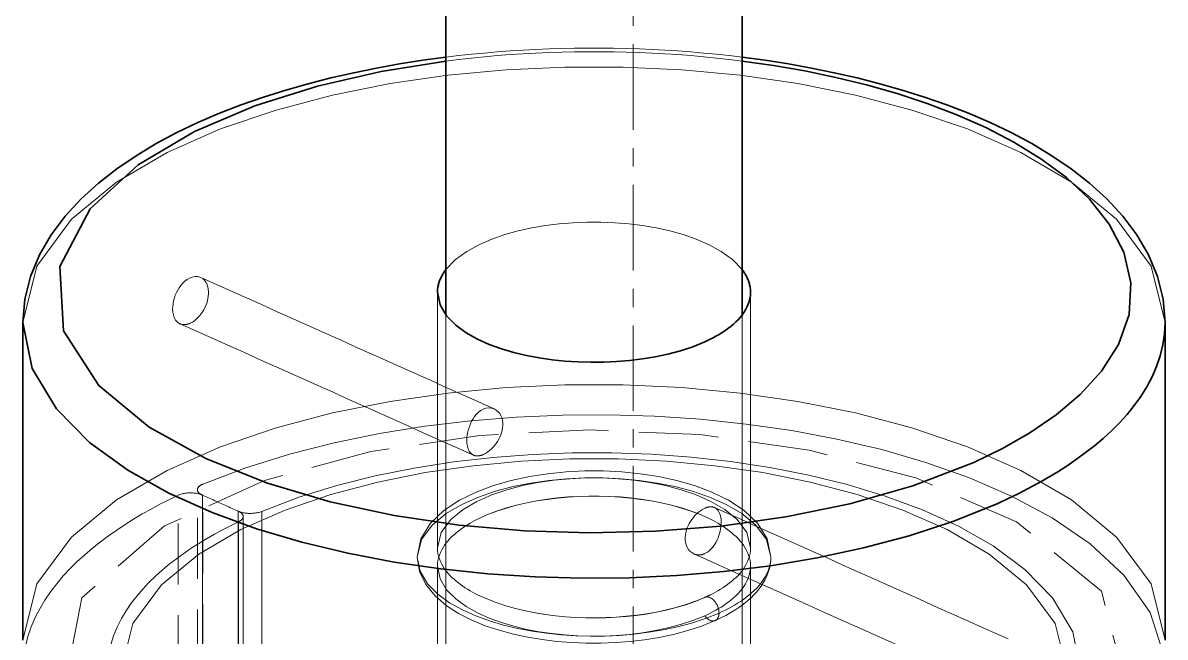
# Model space of a CAD drawing. Header units: millimetres. Extents: x 10 to 410, y 10 to 287.
# Drawn here: x 304.01 to 313.35, y 210.85 to 215.88 of the extents above; entities that cross this region are included whole.
import ezdxf

# ---------------------------------------------------------------- set-up
doc = ezdxf.new("R2010")
doc.units = ezdxf.units.MM
doc.linetypes.add('CENTER', pattern=[1.15, 0.7, -0.15, 0.15, -0.15])
doc.linetypes.add('DASHED', pattern=[0.75, 0.5, -0.25])
for name, color, linetype, lineweight in [('CENTER', 4, 'CENTER', 13), ('HIDDEN', 8, 'DASHED', 18), ('VISIBLE', 7, 'CONTINUOUS', 35)]:
    doc.layers.add(name, color=color, linetype=linetype, lineweight=lineweight)

msp = doc.modelspace()

# ---------------------------------------------------------------- linework, layer by layer
at = {"layer": 'CENTER'}
msp.add_line((309, 169), (309, 273), dxfattribs=at)
at = {"layer": 'HIDDEN'}
for points in [[(309.8919, 215.5944), (309.787, 215.6068), (309.6821, 215.6181), (309.577, 215.6282), (309.4718, 215.6371), (309.3665, 215.6449), (309.2611, 215.6516), (309.1557, 215.6572), (309.0502, 215.6616), (308.9447, 215.6649), (308.8391, 215.6671), (308.7335, 215.6682), (308.628, 215.6682), (308.5224, 215.6671), (308.4168, 215.6649), (308.3113, 215.6616), (308.2058, 215.6572), (308.1004, 215.6516), (307.995, 215.6449), (307.8897, 215.6371), (307.7845, 215.6282), (307.6794, 215.6181), (307.5745, 215.6068), (307.4696, 215.5944)], [(309.8919, 215.5629), (309.7871, 215.5757), (309.6821, 215.5873), (309.577, 215.5977), (309.4718, 215.6069), (309.3666, 215.615), (309.2612, 215.6218), (309.1557, 215.6275), (309.0503, 215.6321), (308.9447, 215.6355), (308.8391, 215.6378), (308.7336, 215.6389), (308.628, 215.6389), (308.5224, 215.6378), (308.4168, 215.6355), (308.3113, 215.6321), (308.2058, 215.6275), (308.1003, 215.6218), (307.995, 215.615), (307.8897, 215.6069), (307.7845, 215.5977), (307.6794, 215.5873), (307.5744, 215.5757), (307.4696, 215.5629)], [(313.3523, 213.4237), (313.2377, 213.8841), (312.9548, 214.268), (312.5856, 214.5719), (312.1725, 214.8133), (311.7346, 215.0067), (311.2815, 215.1613), (310.8186, 215.2836), (310.3491, 215.3776), (309.8752, 215.446), (309.3985, 215.4907), (308.9202, 215.5128), (308.4413, 215.5128), (307.963, 215.4907), (307.4863, 215.446), (307.0124, 215.3776), (306.5429, 215.2836), (306.08, 215.1613), (305.6269, 215.0067), (305.1891, 214.8133), (304.7759, 214.5719), (304.4067, 214.268), (304.1238, 213.8841), (304.0092, 213.4237)], [(309.8919, 213.8571), (309.8131, 213.9388), (309.7211, 214.0054), (309.6215, 214.0601), (309.5172, 214.1052), (309.4098, 214.1425), (309.3003, 214.1729), (309.1893, 214.1973), (309.0773, 214.2163), (308.9645, 214.2303), (308.8512, 214.2394), (308.7376, 214.2439), (308.6239, 214.2439), (308.5103, 214.2394), (308.397, 214.2303), (308.2842, 214.2163), (308.1722, 214.1973), (308.0612, 214.1729), (307.9517, 214.1425), (307.8443, 214.1052), (307.74, 214.0601), (307.6404, 214.0054), (307.5484, 213.9388), (307.4696, 213.8571)], [(305.464, 213.7925), (305.4416, 213.7992), (305.4183, 213.8), (305.3953, 213.7956), (305.3736, 213.7871), (305.3534, 213.7754), (305.3348, 213.7612), (305.3178, 213.7451), (305.3025, 213.7275), (305.2887, 213.7086), (305.2764, 213.6887), (305.2656, 213.668), (305.2564, 213.6465), (305.2486, 213.6244), (305.2424, 213.6019), (305.2379, 213.579), (305.2352, 213.5557), (305.2345, 213.5324), (305.236, 213.5091), (305.2403, 213.4861), (305.2478, 213.4639), (305.259, 213.4435), (305.2746, 213.4261), (305.2942, 213.4136)], [(305.378, 213.4179), (305.3955, 213.427), (305.4119, 213.4379), (305.4273, 213.4503), (305.4416, 213.4638), (305.4549, 213.4784), (305.4672, 213.4939), (305.4785, 213.5101), (305.4887, 213.527), (305.4979, 213.5444), (305.5059, 213.5624), (305.5129, 213.5809), (305.5187, 213.5998), (305.5231, 213.619), (305.5263, 213.6385), (305.5279, 213.6582), (305.5279, 213.6779), (305.526, 213.6975), (305.5221, 213.7169), (305.5158, 213.7356), (305.507, 213.7532), (305.4954, 213.7691), (305.4809, 213.7825), (305.464, 213.7925)], [(305.464, 213.7925), (305.5683, 213.7458), (305.6727, 213.699), (305.7771, 213.6523), (305.8814, 213.6055), (305.9858, 213.5588), (306.0902, 213.512), (306.1945, 213.4653), (306.2989, 213.4185), (306.4033, 213.3718), (306.5076, 213.325), (306.612, 213.2783), (306.7164, 213.2315), (306.8207, 213.1848), (306.9251, 213.138), (307.0295, 213.0913), (307.1338, 213.0446), (307.2382, 212.9978), (307.3426, 212.9511), (307.4469, 212.9043), (307.5513, 212.8576), (307.6557, 212.8108), (307.76, 212.7641), (307.8644, 212.7173)], [(307.4004, 211.5796), (307.4004, 211.6705), (307.4004, 211.7615), (307.4004, 211.8524), (307.4004, 211.9434), (307.4004, 212.0343), (307.4004, 212.1252), (307.4004, 212.2162), (307.4004, 212.3071), (307.4004, 212.3981), (307.4004, 212.489), (307.4004, 212.5799), (307.4004, 212.6709), (307.4004, 212.7618), (307.4004, 212.8527), (307.4004, 212.9437), (307.4004, 213.0346), (307.4004, 213.1256), (307.4004, 213.2165), (307.4004, 213.3074), (307.4004, 213.3984), (307.4004, 213.4893), (307.4004, 213.5803), (307.4004, 213.6712)], [(309.9611, 211.5796), (309.9611, 211.6705), (309.9611, 211.7615), (309.9611, 211.8524), (309.9611, 211.9434), (309.9611, 212.0343), (309.9611, 212.1252), (309.9611, 212.2162), (309.9611, 212.3071), (309.9611, 212.3981), (309.9611, 212.489), (309.9611, 212.5799), (309.9611, 212.6709), (309.9611, 212.7618), (309.9611, 212.8527), (309.9611, 212.9437), (309.9611, 213.0346), (309.9611, 213.1256), (309.9611, 213.2165), (309.9611, 213.3074), (309.9611, 213.3984), (309.9611, 213.4893), (309.9611, 213.5803), (309.9611, 213.6712)], [(305.2942, 213.4136), (305.2977, 213.4121), (305.3012, 213.4108), (305.3048, 213.4097), (305.3084, 213.4087), (305.3121, 213.408), (305.3158, 213.4073), (305.3195, 213.4069), (305.3233, 213.4066), (305.327, 213.4064), (305.3308, 213.4065), (305.3346, 213.4066), (305.3383, 213.4069), (305.342, 213.4073), (305.3458, 213.4079), (305.3495, 213.4086), (305.3531, 213.4094), (305.3568, 213.4103), (305.3604, 213.4113), (305.364, 213.4124), (305.3675, 213.4137), (305.3711, 213.415), (305.3745, 213.4164), (305.378, 213.4179)], [(305.2942, 213.4136), (305.3986, 213.3668), (305.5029, 213.3201), (305.6073, 213.2733), (305.7117, 213.2266), (305.816, 213.1798), (305.9204, 213.1331), (306.0248, 213.0863), (306.1291, 213.0396), (306.2335, 212.9928), (306.3379, 212.9461), (306.4423, 212.8993), (306.5466, 212.8526), (306.651, 212.8058), (306.7554, 212.7591), (306.8597, 212.7123), (306.9641, 212.6656), (307.0685, 212.6188), (307.1728, 212.5721), (307.2772, 212.5253), (307.3816, 212.4786), (307.4859, 212.4318), (307.5903, 212.3851), (307.6947, 212.3383)], [(307.4696, 204.389), (307.4696, 204.7845), (307.4696, 205.18), (307.4696, 205.5755), (307.4696, 205.971), (307.4696, 206.3664), (307.4696, 206.7619), (307.4696, 207.1574), (307.4696, 207.5529), (307.4696, 207.9484), (307.4696, 208.3439), (307.4696, 208.7394), (307.4696, 209.1349), (307.4696, 209.5304), (307.4696, 209.9258), (307.4696, 210.3213), (307.4696, 210.7168), (307.4696, 211.1123), (307.4696, 211.5078), (307.4696, 211.9033), (307.4696, 212.2988), (307.4696, 212.6943), (307.4696, 213.0898), (307.4696, 213.4852)], [(309.8919, 204.389), (309.8919, 204.7845), (309.8919, 205.18), (309.8919, 205.5755), (309.8919, 205.971), (309.8919, 206.3664), (309.8919, 206.7619), (309.8919, 207.1574), (309.8919, 207.5529), (309.8919, 207.9484), (309.8919, 208.3439), (309.8919, 208.7394), (309.8919, 209.1349), (309.8919, 209.5304), (309.8919, 209.9258), (309.8919, 210.3213), (309.8919, 210.7168), (309.8919, 211.1123), (309.8919, 211.5078), (309.8919, 211.9033), (309.8919, 212.2988), (309.8919, 212.6943), (309.8919, 213.0898), (309.8919, 213.4852)], [(313.3523, 210.8247), (313.2377, 211.2851), (312.9548, 211.669), (312.5856, 211.9729), (312.1725, 212.2143), (311.7346, 212.4076), (311.2815, 212.5623), (310.8186, 212.6846), (310.3491, 212.7785), (309.8752, 212.847), (309.3985, 212.8917), (308.9202, 212.9137), (308.4413, 212.9137), (307.963, 212.8917), (307.4863, 212.847), (307.0124, 212.7785), (306.5429, 212.6846), (306.08, 212.5623), (305.6269, 212.4076), (305.1891, 212.2143), (304.7759, 211.9729), (304.4067, 211.669), (304.1238, 211.2851), (304.0092, 210.8247)], [(313.3449, 210.6943), (313.2308, 211.0511), (313.0145, 211.3581), (312.7386, 211.6136), (312.4281, 211.8262), (312.0965, 212.0042), (311.751, 212.1537), (311.3961, 212.2793), (311.0345, 212.384), (310.668, 212.4703), (310.298, 212.5396), (309.9253, 212.5934), (309.5508, 212.6324), (309.1752, 212.6572), (308.7988, 212.6683), (308.4223, 212.6658), (308.0462, 212.6496), (307.6709, 212.6195), (307.297, 212.5751), (306.9252, 212.5156), (306.5564, 212.4402), (306.1915, 212.3473), (305.8322, 212.2351), (305.4804, 212.101)], [(307.8644, 212.7173), (307.8423, 212.7242), (307.8191, 212.7259), (307.7962, 212.7225), (307.7743, 212.7147), (307.754, 212.7033), (307.7356, 212.6892), (307.719, 212.6729), (307.7042, 212.655), (307.6911, 212.6358), (307.6796, 212.6156), (307.6697, 212.5945), (307.6612, 212.5729), (307.6541, 212.5508), (307.6485, 212.5282), (307.6443, 212.5053), (307.6417, 212.4822), (307.6407, 212.459), (307.6417, 212.4358), (307.645, 212.4128), (307.6511, 212.3904), (307.661, 212.3694), (307.6754, 212.3512), (307.6947, 212.3383)], [(307.7756, 212.344), (307.7934, 212.3531), (307.8102, 212.364), (307.8261, 212.3761), (307.8411, 212.3894), (307.8551, 212.4037), (307.8682, 212.4189), (307.8803, 212.4348), (307.8914, 212.4515), (307.9015, 212.4688), (307.9104, 212.4868), (307.9181, 212.5053), (307.9244, 212.5242), (307.9293, 212.5437), (307.9327, 212.5634), (307.9343, 212.5834), (307.9339, 212.6034), (307.9314, 212.6233), (307.9267, 212.6427), (307.9194, 212.6613), (307.9095, 212.6787), (307.8969, 212.6943), (307.8818, 212.7074), (307.8644, 212.7173)], [(311.7878, 209.1854), (312.5571, 209.65), (313.054, 210.383), (312.8303, 211.2251), (312.137, 211.7926), (311.3123, 212.1532), (310.4405, 212.3804), (309.5482, 212.5063), (308.6478, 212.545), (307.7477, 212.5001), (306.8563, 212.3674), (305.9867, 212.1319), (305.1674, 211.7593), (304.492, 211.1725), (304.3237, 210.3201), (304.8553, 209.6085), (305.6344, 209.1588), (306.4852, 208.8724), (307.3759, 208.698), (308.2835, 208.6173), (309.1811, 208.622), (310.0597, 208.7086), (310.9273, 208.8858), (311.7878, 209.1854)], [(312.5494, 210.5812), (312.4529, 210.9617), (312.2179, 211.2788), (311.9121, 211.5297), (311.57, 211.7292), (311.2076, 211.8889), (310.8327, 212.0167), (310.4497, 212.1178), (310.0612, 212.1954), (309.6691, 212.252), (309.2746, 212.2889), (308.8788, 212.3072), (308.4827, 212.3072), (308.0869, 212.2889), (307.6924, 212.252), (307.3003, 212.1954), (306.9119, 212.1178), (306.5288, 212.0167), (306.1539, 211.8889), (305.7915, 211.7292), (305.4494, 211.5297), (305.1436, 211.2788), (304.9086, 210.9617), (304.8121, 210.5812)], [(312.6602, 210.5771), (312.5969, 210.8935), (312.432, 211.1719), (312.2057, 211.4041), (311.9446, 211.5966), (311.6626, 211.7572), (311.3672, 211.8917), (311.0628, 212.0045), (310.7521, 212.0986), (310.4369, 212.1762), (310.1183, 212.2387), (309.7974, 212.2875), (309.4747, 212.3232), (309.1509, 212.3466), (308.8264, 212.3579), (308.5018, 212.3573), (308.1773, 212.3447), (307.8536, 212.3201), (307.5311, 212.2831), (307.2103, 212.233), (306.8921, 212.1689), (306.5772, 212.0898), (306.2671, 211.9939), (305.9635, 211.879)], [(307.6947, 212.3383), (307.698, 212.337), (307.7014, 212.3357), (307.7049, 212.3347), (307.7084, 212.3338), (307.712, 212.3332), (307.7156, 212.3326), (307.7192, 212.3323), (307.7228, 212.3321), (307.7265, 212.3321), (307.7301, 212.3322), (307.7337, 212.3324), (307.7373, 212.3328), (307.7409, 212.3333), (307.7445, 212.3339), (307.7481, 212.3347), (307.7516, 212.3355), (307.7551, 212.3365), (307.7586, 212.3375), (307.762, 212.3386), (307.7655, 212.3399), (307.7689, 212.3411), (307.7722, 212.3425), (307.7756, 212.344)], [(310.1272, 211.5053), (310.0974, 211.6532), (310.0183, 211.7821), (309.9087, 211.8867), (309.7821, 211.9702), (309.6458, 212.0369), (309.5036, 212.0899), (309.3577, 212.1317), (309.2093, 212.1636), (309.0593, 212.1868), (308.9083, 212.202), (308.7567, 212.2094), (308.6049, 212.2094), (308.4532, 212.202), (308.3022, 212.1868), (308.1522, 212.1636), (308.0038, 212.1317), (307.8579, 212.0899), (307.7157, 212.0369), (307.5794, 211.9702), (307.4528, 211.8867), (307.3432, 211.7821), (307.2641, 211.6532), (307.2343, 211.5053)], [(305.4804, 212.101), (305.4778, 212.0998), (305.4751, 212.0986), (305.4725, 212.0974), (305.47, 212.0961), (305.4674, 212.0947), (305.4649, 212.0933), (305.4625, 212.0918), (305.4601, 212.0902), (305.4577, 212.0886), (305.4554, 212.0868), (305.4532, 212.085), (305.451, 212.0831), (305.4489, 212.0811), (305.4469, 212.0791), (305.445, 212.0769), (305.4433, 212.0746), (305.4417, 212.0722), (305.4403, 212.0697), (305.4391, 212.067), (305.4381, 212.0643), (305.4374, 212.0615), (305.437, 212.0587), (305.4368, 212.0558)], [(305.4804, 178.0663), (305.4804, 179.546), (305.4804, 181.0258), (305.4804, 182.5056), (305.4804, 183.9854), (305.4804, 185.4651), (305.4804, 186.9449), (305.4804, 188.4247), (305.4804, 189.9044), (305.4804, 191.3842), (305.4804, 192.864), (305.4804, 194.3437), (305.4804, 195.8235), (305.4804, 197.3033), (305.4804, 198.783), (305.4804, 200.2628), (305.4804, 201.7426), (305.4804, 203.2224), (305.4804, 204.7021), (305.4804, 206.1819), (305.4804, 207.6617), (305.4804, 209.1414), (305.4804, 210.6212), (305.4804, 212.101)], [(310.1272, 211.5053), (310.0917, 211.6479), (310.0041, 211.7668), (309.8898, 211.8609), (309.7619, 211.9356), (309.6263, 211.9955), (309.486, 212.0434), (309.3427, 212.0812), (309.1973, 212.1103), (309.0506, 212.1315), (308.903, 212.1454), (308.7549, 212.1522), (308.6066, 212.1522), (308.4585, 212.1454), (308.3109, 212.1315), (308.1642, 212.1103), (308.0188, 212.0812), (307.8755, 212.0434), (307.7352, 211.9955), (307.5996, 211.9356), (307.4717, 211.8609), (307.3574, 211.7668), (307.2698, 211.6479), (307.2343, 211.5053)], [(309.9611, 211.5796), (309.9297, 211.7058), (309.8522, 211.811), (309.751, 211.8943), (309.6377, 211.9605), (309.5177, 212.0135), (309.3936, 212.0559), (309.2667, 212.0894), (309.138, 212.1151), (309.0081, 212.1339), (308.8775, 212.1461), (308.7464, 212.1522), (308.6151, 212.1522), (308.484, 212.1461), (308.3534, 212.1339), (308.2235, 212.1151), (308.0948, 212.0894), (307.968, 212.0559), (307.8438, 212.0135), (307.7238, 211.9605), (307.6105, 211.8943), (307.5094, 211.811), (307.4318, 211.7058), (307.4004, 211.5796)], [(305.2787, 212.0107), (305.2045, 211.9745), (305.131, 211.937), (305.0583, 211.898), (304.9864, 211.8574), (304.9155, 211.8153), (304.8456, 211.7715), (304.7768, 211.7259), (304.7093, 211.6786), (304.6431, 211.6292), (304.5785, 211.5779), (304.5157, 211.5244), (304.4548, 211.4687), (304.3962, 211.4107), (304.34, 211.3503), (304.2867, 211.2873), (304.2366, 211.2218), (304.1901, 211.1536), (304.1478, 211.0828), (304.1101, 211.0094), (304.0776, 210.9336), (304.0508, 210.8556), (304.0303, 210.7757), (304.0166, 210.6943)], [(305.2787, 212.0107), (305.2868, 212.0142), (305.2951, 212.0173), (305.3035, 212.02), (305.312, 212.0223), (305.3207, 212.0243), (305.3294, 212.026), (305.3381, 212.0273), (305.3469, 212.0284), (305.3557, 212.0292), (305.3646, 212.0298), (305.3734, 212.0301), (305.3823, 212.0301), (305.3911, 212.0299), (305.4, 212.0295), (305.4088, 212.0287), (305.4176, 212.0278), (305.4264, 212.0265), (305.4351, 212.0249), (305.4437, 212.0231), (305.4523, 212.0209), (305.4608, 212.0183), (305.4692, 212.0154), (305.4773, 212.012)], [(305.2787, 177.976), (305.2787, 179.4557), (305.2787, 180.9355), (305.2787, 182.4153), (305.2787, 183.895), (305.2787, 185.3748), (305.2787, 186.8546), (305.2787, 188.3343), (305.2787, 189.8141), (305.2787, 191.2939), (305.2787, 192.7737), (305.2787, 194.2534), (305.2787, 195.7332), (305.2787, 197.213), (305.2787, 198.6927), (305.2787, 200.1725), (305.2787, 201.6523), (305.2787, 203.132), (305.2787, 204.6118), (305.2787, 206.0916), (305.2787, 207.5713), (305.2787, 209.0511), (305.2787, 210.5309), (305.2787, 212.0107)], [(305.4368, 212.0558), (305.437, 212.0531), (305.4373, 212.0504), (305.438, 212.0477), (305.4389, 212.0451), (305.44, 212.0426), (305.4413, 212.0402), (305.4427, 212.0379), (305.4443, 212.0357), (305.446, 212.0336), (305.4479, 212.0315), (305.4498, 212.0296), (305.4518, 212.0277), (305.4539, 212.026), (305.4561, 212.0243), (305.4583, 212.0227), (305.4605, 212.0211), (305.4628, 212.0196), (305.4652, 212.0182), (305.4676, 212.0169), (305.47, 212.0156), (305.4724, 212.0143), (305.4749, 212.0131), (305.4773, 212.012)], [(305.4368, 178.0211), (305.4368, 179.5009), (305.4368, 180.9807), (305.4368, 182.4604), (305.4368, 183.9402), (305.4368, 185.42), (305.4368, 186.8997), (305.4368, 188.3795), (305.4368, 189.8593), (305.4368, 191.339), (305.4368, 192.8188), (305.4368, 194.2986), (305.4368, 195.7784), (305.4368, 197.2581), (305.4368, 198.7379), (305.4368, 200.2177), (305.4368, 201.6974), (305.4368, 203.1772), (305.4368, 204.657), (305.4368, 206.1367), (305.4368, 207.6165), (305.4368, 209.0963), (305.4368, 210.576), (305.4368, 212.0558)], [(305.4773, 212.012), (305.4901, 212.0063), (305.5029, 212.0006), (305.5157, 211.9948), (305.5284, 211.9891), (305.5412, 211.9834), (305.554, 211.9777), (305.5667, 211.972), (305.5795, 211.9662), (305.5923, 211.9605), (305.6051, 211.9548), (305.6178, 211.9491), (305.6306, 211.9434), (305.6434, 211.9376), (305.6561, 211.9319), (305.6689, 211.9262), (305.6817, 211.9205), (305.6944, 211.9148), (305.7072, 211.909), (305.72, 211.9033), (305.7328, 211.8976), (305.7455, 211.8919), (305.7583, 211.8862), (305.7711, 211.8804)], [(305.4773, 212.012), (305.4901, 212.0063), (305.5029, 212.0006), (305.5157, 211.9948), (305.5284, 211.9891), (305.5412, 211.9834), (305.554, 211.9777), (305.5667, 211.972), (305.5795, 211.9662), (305.5923, 211.9605), (305.6051, 211.9548), (305.6178, 211.9491), (305.6306, 211.9434), (305.6434, 211.9376), (305.6561, 211.9319), (305.6689, 211.9262), (305.6817, 211.9205), (305.6944, 211.9148), (305.7072, 211.909), (305.72, 211.9033), (305.7328, 211.8976), (305.7455, 211.8919), (305.7583, 211.8862), (305.7711, 211.8804)], [(305.4773, 204.4801), (305.4773, 204.8076), (305.4773, 205.135), (305.4773, 205.4625), (305.4773, 205.79), (305.4773, 206.1175), (305.4773, 206.4449), (305.4773, 206.7724), (305.4773, 207.0999), (305.4773, 207.4274), (305.4773, 207.7548), (305.4773, 208.0823), (305.4773, 208.4098), (305.4773, 208.7373), (305.4773, 209.0647), (305.4773, 209.3922), (305.4773, 209.7197), (305.4773, 210.0472), (305.4773, 210.3746), (305.4773, 210.7021), (305.4773, 211.0296), (305.4773, 211.357), (305.4773, 211.6845), (305.4773, 212.012)], [(305.4773, 177.9773), (305.4773, 179.4571), (305.4773, 180.9368), (305.4773, 182.4166), (305.4773, 183.8964), (305.4773, 185.3762), (305.4773, 186.8559), (305.4773, 188.3357), (305.4773, 189.8155), (305.4773, 191.2952), (305.4773, 192.775), (305.4773, 194.2548), (305.4773, 195.7345), (305.4773, 197.2143), (305.4773, 198.6941), (305.4773, 200.1738), (305.4773, 201.6536), (305.4773, 203.1334), (305.4773, 204.6132), (305.4773, 206.0929), (305.4773, 207.5727), (305.4773, 209.0525), (305.4773, 210.5322), (305.4773, 212.012)], [(309.6338, 211.8139), (309.5564, 211.8494), (309.4769, 211.8801), (309.3959, 211.9066), (309.3138, 211.9294), (309.2308, 211.9488), (309.1472, 211.965), (309.063, 211.9783), (308.9785, 211.9887), (308.8936, 211.9964), (308.8085, 212.0015), (308.7234, 212.0041), (308.6381, 212.0041), (308.553, 212.0015), (308.4679, 211.9964), (308.3831, 211.9887), (308.2985, 211.9783), (308.2143, 211.965), (308.1307, 211.9488), (308.0477, 211.9294), (307.9656, 211.9066), (307.8846, 211.8801), (307.8051, 211.8494), (307.7277, 211.8139)], [(309.6338, 211.8139), (309.5564, 211.8493), (309.4768, 211.8798), (309.3958, 211.9061), (309.3137, 211.9286), (309.2307, 211.9478), (309.1471, 211.9638), (309.0629, 211.9769), (308.9783, 211.9872), (308.8935, 211.9949), (308.8085, 211.9999), (308.7233, 212.0024), (308.6382, 212.0024), (308.553, 211.9999), (308.468, 211.9949), (308.3832, 211.9872), (308.2986, 211.9769), (308.2144, 211.9638), (308.1308, 211.9478), (308.0478, 211.9287), (307.9657, 211.9061), (307.8847, 211.8798), (307.8051, 211.8493), (307.7277, 211.8139)], [(309.586, 211.9043), (309.5682, 211.8952), (309.5513, 211.8844), (309.5354, 211.8722), (309.5204, 211.8589), (309.5064, 211.8446), (309.4933, 211.8294), (309.4812, 211.8135), (309.4701, 211.7968), (309.4601, 211.7795), (309.4511, 211.7615), (309.4435, 211.7431), (309.4371, 211.7241), (309.4322, 211.7047), (309.4288, 211.6849), (309.4273, 211.6649), (309.4276, 211.6449), (309.4301, 211.6251), (309.4349, 211.6056), (309.4421, 211.587), (309.452, 211.5696), (309.4646, 211.554), (309.4798, 211.541), (309.4971, 211.531)], [(309.6668, 211.91), (309.6635, 211.9114), (309.6601, 211.9126), (309.6566, 211.9136), (309.6531, 211.9145), (309.6495, 211.9152), (309.6459, 211.9157), (309.6423, 211.916), (309.6387, 211.9162), (309.635, 211.9163), (309.6314, 211.9161), (309.6278, 211.9159), (309.6242, 211.9155), (309.6206, 211.915), (309.617, 211.9144), (309.6134, 211.9136), (309.6099, 211.9128), (309.6064, 211.9119), (309.6029, 211.9108), (309.5995, 211.9097), (309.596, 211.9085), (309.5926, 211.9072), (309.5893, 211.9058), (309.586, 211.9043)], [(309.586, 211.5331), (309.603, 211.5421), (309.6187, 211.5531), (309.6332, 211.5658), (309.6465, 211.5798), (309.6585, 211.5949), (309.6693, 211.6108), (309.679, 211.6274), (309.6877, 211.6446), (309.6954, 211.6623), (309.702, 211.6804), (309.7077, 211.6988), (309.7124, 211.7175), (309.7162, 211.7364), (309.7188, 211.7555), (309.7204, 211.7747), (309.7208, 211.7939), (309.7198, 211.8132), (309.7172, 211.8323), (309.7127, 211.851), (309.7058, 211.869), (309.6961, 211.8856), (309.6831, 211.8997), (309.6668, 211.91)], [(309.6668, 211.91), (309.7712, 211.8632), (309.8756, 211.8165), (309.9799, 211.7697), (310.0843, 211.723), (310.1887, 211.6762), (310.2931, 211.6295), (310.3974, 211.5827), (310.5018, 211.536), (310.6062, 211.4892), (310.7105, 211.4425), (310.8149, 211.3957), (310.9193, 211.349), (311.0236, 211.3022), (311.128, 211.2555), (311.2324, 211.2087), (311.3367, 211.162), (311.4411, 211.1152), (311.5455, 211.0685), (311.6498, 211.0218), (311.7542, 210.975), (311.8586, 210.9283), (311.9629, 210.8815), (312.0673, 210.8348)], [(305.7711, 211.8804), (305.779, 211.8772), (305.787, 211.8743), (305.7952, 211.8718), (305.8035, 211.8696), (305.8119, 211.8678), (305.8203, 211.8662), (305.8287, 211.8649), (305.8372, 211.8639), (305.8458, 211.8631), (305.8543, 211.8626), (305.8628, 211.8623), (305.8714, 211.8623), (305.88, 211.8625), (305.8885, 211.8629), (305.897, 211.8636), (305.9055, 211.8645), (305.914, 211.8656), (305.9225, 211.8671), (305.9308, 211.8688), (305.9391, 211.8708), (305.9474, 211.8732), (305.9555, 211.8759), (305.9635, 211.879)], [(305.7711, 211.8804), (305.7736, 211.8793), (305.776, 211.8781), (305.7785, 211.8769), (305.7809, 211.8756), (305.7832, 211.8742), (305.7856, 211.8728), (305.7879, 211.8713), (305.7901, 211.8698), (305.7923, 211.8681), (305.7945, 211.8665), (305.7966, 211.8647), (305.7986, 211.8628), (305.8005, 211.8609), (305.8024, 211.8589), (305.8041, 211.8567), (305.8057, 211.8545), (305.8071, 211.8522), (305.8084, 211.8498), (305.8095, 211.8473), (305.8104, 211.8447), (305.8111, 211.842), (305.8115, 211.8393), (305.8116, 211.8366)], [(305.7711, 204.4921), (305.7711, 204.8133), (305.7711, 205.1346), (305.7711, 205.4558), (305.7711, 205.777), (305.7711, 206.0983), (305.7711, 206.4195), (305.7711, 206.7407), (305.7711, 207.062), (305.7711, 207.3832), (305.7711, 207.7044), (305.7711, 208.0257), (305.7711, 208.3469), (305.7711, 208.6681), (305.7711, 208.9893), (305.7711, 209.3106), (305.7711, 209.6318), (305.7711, 209.953), (305.7711, 210.2743), (305.7711, 210.5955), (305.7711, 210.9167), (305.7711, 211.238), (305.7711, 211.5592), (305.7711, 211.8804)], [(305.7711, 204.4113), (305.7711, 204.736), (305.7711, 205.0608), (305.7711, 205.3855), (305.7711, 205.7103), (305.7711, 206.035), (305.7711, 206.3597), (305.7711, 206.6845), (305.7711, 207.0092), (305.7711, 207.334), (305.7711, 207.6587), (305.7711, 207.9835), (305.7711, 208.3082), (305.7711, 208.633), (305.7711, 208.9577), (305.7711, 209.2825), (305.7711, 209.6072), (305.7711, 209.932), (305.7711, 210.2567), (305.7711, 210.5814), (305.7711, 210.9062), (305.7711, 211.2309), (305.7711, 211.5557), (305.7711, 211.8804)], [(305.8116, 211.8366), (305.8115, 211.834), (305.8111, 211.8315), (305.8105, 211.829), (305.8097, 211.8265), (305.8088, 211.8241), (305.8076, 211.8218), (305.8063, 211.8196), (305.8048, 211.8175), (305.8033, 211.8154), (305.8016, 211.8135), (305.7998, 211.8116), (305.798, 211.8098), (305.796, 211.8081), (305.794, 211.8064), (305.792, 211.8048), (305.7899, 211.8033), (305.7878, 211.8018), (305.7856, 211.8005), (305.7834, 211.7991), (305.7812, 211.7978), (305.7789, 211.7966), (305.7766, 211.7954), (305.7743, 211.7943)], [(305.8116, 204.3226), (305.8116, 204.6493), (305.8116, 204.976), (305.8116, 205.3027), (305.8116, 205.6294), (305.8116, 205.9561), (305.8116, 206.2828), (305.8116, 206.6095), (305.8116, 206.9362), (305.8116, 207.2629), (305.8116, 207.5896), (305.8116, 207.9163), (305.8116, 208.243), (305.8116, 208.5697), (305.8116, 208.8964), (305.8116, 209.2231), (305.8116, 209.5497), (305.8116, 209.8764), (305.8116, 210.2031), (305.8116, 210.5298), (305.8116, 210.8565), (305.8116, 211.1832), (305.8116, 211.5099), (305.8116, 211.8366)], [(305.9635, 204.436), (305.9635, 204.7596), (305.9635, 205.0832), (305.9635, 205.4068), (305.9635, 205.7304), (305.9635, 206.054), (305.9635, 206.3776), (305.9635, 206.7012), (305.9635, 207.0248), (305.9635, 207.3484), (305.9635, 207.672), (305.9635, 207.9957), (305.9635, 208.3193), (305.9635, 208.6429), (305.9635, 208.9665), (305.9635, 209.2901), (305.9635, 209.6137), (305.9635, 209.9373), (305.9635, 210.2609), (305.9635, 210.5845), (305.9635, 210.9081), (305.9635, 211.2317), (305.9635, 211.5554), (305.9635, 211.879)], [(307.7277, 211.8139), (307.7072, 211.8034), (307.6869, 211.7925), (307.6669, 211.7812), (307.6471, 211.7694), (307.6276, 211.7571), (307.6085, 211.7444), (307.5897, 211.7311), (307.5713, 211.7173), (307.5534, 211.7028), (307.5359, 211.6878), (307.5191, 211.6721), (307.5029, 211.6558), (307.4874, 211.6388), (307.4727, 211.621), (307.459, 211.6026), (307.4464, 211.5833), (307.435, 211.5634), (307.4249, 211.5427), (307.4164, 211.5213), (307.4095, 211.4993), (307.4045, 211.4769), (307.4014, 211.4541), (307.4004, 211.4311)], [(309.9611, 211.4311), (309.9601, 211.4541), (309.957, 211.4769), (309.952, 211.4993), (309.9451, 211.5213), (309.9366, 211.5427), (309.9266, 211.5634), (309.9151, 211.5833), (309.9025, 211.6026), (309.8888, 211.621), (309.8741, 211.6388), (309.8586, 211.6558), (309.8424, 211.6721), (309.8256, 211.6878), (309.8081, 211.7028), (309.7902, 211.7173), (309.7718, 211.7311), (309.753, 211.7444), (309.7339, 211.7571), (309.7144, 211.7694), (309.6946, 211.7812), (309.6746, 211.7925), (309.6543, 211.8034), (309.6338, 211.8139)], [(305.7743, 211.7943), (305.7076, 211.7616), (305.6417, 211.7275), (305.5765, 211.692), (305.5121, 211.6551), (305.4486, 211.6166), (305.3861, 211.5765), (305.3248, 211.5347), (305.2647, 211.4911), (305.206, 211.4457), (305.149, 211.3982), (305.0937, 211.3487), (305.0404, 211.2969), (304.9895, 211.2429), (304.9413, 211.1865), (304.896, 211.1277), (304.8542, 211.0663), (304.8164, 211.0025), (304.783, 210.9362), (304.7546, 210.8677), (304.7317, 210.7971), (304.715, 210.7248), (304.7048, 210.6513), (304.7013, 210.5771)], [(305.7743, 204.2459), (305.7743, 204.5741), (305.7743, 204.9023), (305.7743, 205.2305), (305.7743, 205.5587), (305.7743, 205.8868), (305.7743, 206.215), (305.7743, 206.5432), (305.7743, 206.8714), (305.7743, 207.1996), (305.7743, 207.5278), (305.7743, 207.856), (305.7743, 208.1842), (305.7743, 208.5124), (305.7743, 208.8406), (305.7743, 209.1688), (305.7743, 209.4969), (305.7743, 209.8251), (305.7743, 210.1533), (305.7743, 210.4815), (305.7743, 210.8097), (305.7743, 211.1379), (305.7743, 211.4661), (305.7743, 211.7943)], [(307.4004, 211.5796), (307.4014, 211.5566), (307.4045, 211.5338), (307.4095, 211.5114), (307.4164, 211.4894), (307.4249, 211.468), (307.435, 211.4473), (307.4464, 211.4274), (307.459, 211.4081), (307.4727, 211.3896), (307.4874, 211.3719), (307.5029, 211.3549), (307.5191, 211.3385), (307.5359, 211.3229), (307.5534, 211.3079), (307.5713, 211.2934), (307.5897, 211.2796), (307.6085, 211.2663), (307.6276, 211.2535), (307.6471, 211.2413), (307.6669, 211.2295), (307.6869, 211.2182), (307.7072, 211.2073), (307.7277, 211.1968)], [(309.4971, 211.531), (309.5008, 211.5294), (309.5045, 211.528), (309.5083, 211.5268), (309.5121, 211.5257), (309.516, 211.5247), (309.5199, 211.524), (309.5238, 211.5233), (309.5278, 211.5228), (309.5317, 211.5225), (309.5357, 211.5224), (309.5397, 211.5223), (309.5437, 211.5225), (309.5477, 211.5228), (309.5516, 211.5232), (309.5556, 211.5238), (309.5595, 211.5245), (309.5634, 211.5253), (309.5672, 211.5263), (309.5711, 211.5274), (309.5748, 211.5287), (309.5786, 211.53), (309.5823, 211.5315), (309.586, 211.5331)], [(309.4971, 211.531), (309.6015, 211.4843), (309.7058, 211.4375), (309.8102, 211.3908), (309.9146, 211.344), (310.0189, 211.2973), (310.1233, 211.2505), (310.2277, 211.2038), (310.332, 211.157), (310.4364, 211.1103), (310.5408, 211.0635), (310.6451, 211.0168), (310.7495, 210.97), (310.8539, 210.9233), (310.9582, 210.8765), (311.0626, 210.8298), (311.167, 210.783), (311.2714, 210.7363), (311.3757, 210.6895), (311.4801, 210.6428), (311.5845, 210.596), (311.6888, 210.5493), (311.7932, 210.5025), (311.8976, 210.4558)], [(309.6338, 211.1968), (309.6543, 211.2073), (309.6746, 211.2182), (309.6946, 211.2295), (309.7144, 211.2413), (309.7339, 211.2535), (309.753, 211.2663), (309.7718, 211.2796), (309.7902, 211.2934), (309.8081, 211.3079), (309.8256, 211.3229), (309.8424, 211.3385), (309.8586, 211.3549), (309.8741, 211.3719), (309.8888, 211.3896), (309.9025, 211.4081), (309.9151, 211.4274), (309.9266, 211.4473), (309.9366, 211.468), (309.9451, 211.4894), (309.952, 211.5114), (309.957, 211.5338), (309.9601, 211.5566), (309.9611, 211.5796)], [(307.2343, 211.5053), (307.2579, 211.3888), (307.3193, 211.2866), (307.4033, 211.2016), (307.5, 211.1312), (307.6043, 211.0727), (307.7135, 211.0238), (307.8259, 210.9829), (307.9406, 210.9489), (308.057, 210.921), (308.1746, 210.8986), (308.293, 210.8814), (308.412, 210.8689), (308.5314, 210.8611), (308.651, 210.8578), (308.7707, 210.8589), (308.8902, 210.8645), (309.0094, 210.8746), (309.1282, 210.8894), (309.2462, 210.9092), (309.3632, 210.9343), (309.4788, 210.9651), (309.5924, 211.0025), (309.7034, 211.0473)], [(309.6724, 210.9854), (309.5611, 210.9405), (309.447, 210.9032), (309.3309, 210.8725), (309.2134, 210.8478), (309.0949, 210.8286), (308.9757, 210.8145), (308.856, 210.8053), (308.736, 210.8008), (308.6159, 210.801), (308.496, 210.8059), (308.3763, 210.8154), (308.2571, 210.8299), (308.1387, 210.8496), (308.0213, 210.8747), (307.9053, 210.9059), (307.7914, 210.9438), (307.6804, 210.9894), (307.5734, 211.0438), (307.4726, 211.109), (307.3814, 211.1868), (307.3054, 211.2795), (307.2532, 211.3873), (307.2343, 211.5053)], [(310.1272, 211.5053), (310.1258, 211.4736), (310.1218, 211.4422), (310.1152, 211.4111), (310.1061, 211.3807), (310.0947, 211.3511), (310.0812, 211.3224), (310.0657, 211.2947), (310.0484, 211.2681), (310.0296, 211.2426), (310.0094, 211.2181), (309.9879, 211.1947), (309.9653, 211.1724), (309.9418, 211.1511), (309.9174, 211.1308), (309.8923, 211.1114), (309.8665, 211.093), (309.8401, 211.0753), (309.8131, 211.0585), (309.7858, 211.0425), (309.7579, 211.0272), (309.7298, 211.0126), (309.7012, 210.9987), (309.6724, 210.9854)], [(309.7034, 211.0473), (309.7294, 211.0592), (309.7551, 211.0717), (309.7806, 211.0847), (309.8058, 211.0983), (309.8306, 211.1124), (309.8551, 211.1272), (309.8792, 211.1427), (309.9028, 211.1588), (309.9259, 211.1757), (309.9483, 211.1934), (309.9702, 211.2119), (309.9912, 211.2312), (310.0114, 211.2515), (310.0306, 211.2727), (310.0487, 211.2948), (310.0654, 211.318), (310.0806, 211.3423), (310.0941, 211.3675), (310.1055, 211.3937), (310.1148, 211.4207), (310.1216, 211.4485), (310.1258, 211.4768), (310.1272, 211.5053)], [(307.4004, 211.4311), (307.4213, 211.3279), (307.4757, 211.2374), (307.55, 211.1622), (307.6356, 211.0999), (307.7279, 211.0481), (307.8246, 211.0048), (307.9241, 210.9686), (308.0256, 210.9385), (308.1286, 210.9138), (308.2327, 210.894), (308.3375, 210.8788), (308.4428, 210.8678), (308.5485, 210.8608), (308.6544, 210.8579), (308.7603, 210.8589), (308.8661, 210.8638), (308.9717, 210.8728), (309.0768, 210.8859), (309.1812, 210.9034), (309.2848, 210.9256), (309.3871, 210.9529), (309.4878, 210.986), (309.586, 211.0256)], [(307.4004, 209.1044), (307.4004, 209.2055), (307.4004, 209.3067), (307.4004, 209.4078), (307.4004, 209.509), (307.4004, 209.6102), (307.4004, 209.7113), (307.4004, 209.8125), (307.4004, 209.9137), (307.4004, 210.0148), (307.4004, 210.116), (307.4004, 210.2171), (307.4004, 210.3183), (307.4004, 210.4195), (307.4004, 210.5206), (307.4004, 210.6218), (307.4004, 210.723), (307.4004, 210.8241), (307.4004, 210.9253), (307.4004, 211.0264), (307.4004, 211.1276), (307.4004, 211.2288), (307.4004, 211.3299), (307.4004, 211.4311)], [(309.586, 211.0256), (309.609, 211.0362), (309.6318, 211.0472), (309.6543, 211.0587), (309.6766, 211.0707), (309.6986, 211.0833), (309.7203, 211.0964), (309.7416, 211.1101), (309.7624, 211.1244), (309.7829, 211.1393), (309.8028, 211.1549), (309.8221, 211.1713), (309.8408, 211.1884), (309.8586, 211.2064), (309.8756, 211.2251), (309.8916, 211.2448), (309.9064, 211.2653), (309.9198, 211.2867), (309.9318, 211.3091), (309.9419, 211.3322), (309.9501, 211.3562), (309.9562, 211.3808), (309.9598, 211.4058), (309.9611, 211.4311)], [(309.9611, 209.1044), (309.9611, 209.2055), (309.9611, 209.3067), (309.9611, 209.4078), (309.9611, 209.509), (309.9611, 209.6102), (309.9611, 209.7113), (309.9611, 209.8125), (309.9611, 209.9137), (309.9611, 210.0148), (309.9611, 210.116), (309.9611, 210.2171), (309.9611, 210.3183), (309.9611, 210.4195), (309.9611, 210.5206), (309.9611, 210.6218), (309.9611, 210.723), (309.9611, 210.8241), (309.9611, 210.9253), (309.9611, 211.0264), (309.9611, 211.1276), (309.9611, 211.2288), (309.9611, 211.3299), (309.9611, 211.4311)], [(307.7277, 211.1968), (307.803, 211.1622), (307.8803, 211.1322), (307.959, 211.1061), (308.0388, 211.0836), (308.1194, 211.0643), (308.2007, 211.0481), (308.2825, 211.0347), (308.3647, 211.024), (308.4473, 211.0159), (308.53, 211.0103), (308.6128, 211.0071), (308.6957, 211.0063), (308.7786, 211.008), (308.8614, 211.012), (308.9441, 211.0185), (309.0265, 211.0276), (309.1086, 211.0392), (309.1902, 211.0536), (309.2713, 211.0709), (309.3517, 211.0913), (309.4311, 211.1151), (309.5093, 211.1425), (309.586, 211.1741)], [(307.7277, 211.1968), (307.8031, 211.1623), (307.8805, 211.1324), (307.9593, 211.1065), (308.0392, 211.0842), (308.1199, 211.0652), (308.2013, 211.0492), (308.2832, 211.0359), (308.3655, 211.0254), (308.448, 211.0174), (308.5308, 211.0119), (308.6137, 211.0087), (308.6966, 211.008), (308.7796, 211.0096), (308.8624, 211.0137), (308.9451, 211.0202), (309.0276, 211.0291), (309.1097, 211.0407), (309.1915, 211.055), (309.2726, 211.0721), (309.3531, 211.0924), (309.4326, 211.116), (309.5109, 211.1433), (309.5876, 211.1749)], [(309.586, 211.1741), (309.5881, 211.1751), (309.5902, 211.176), (309.5923, 211.177), (309.5944, 211.1779), (309.5964, 211.1789), (309.5985, 211.1799), (309.6006, 211.1808), (309.6027, 211.1818), (309.6048, 211.1828), (309.6069, 211.1837), (309.609, 211.1847), (309.6111, 211.1857), (309.6131, 211.1867), (309.6152, 211.1877), (309.6173, 211.1887), (309.6194, 211.1897), (309.6214, 211.1907), (309.6235, 211.1917), (309.6256, 211.1927), (309.6276, 211.1937), (309.6297, 211.1947), (309.6318, 211.1958), (309.6338, 211.1968)], [(309.5876, 211.1749), (309.5875, 211.1749), (309.5874, 211.1748), (309.5874, 211.1748), (309.5873, 211.1748), (309.5872, 211.1748), (309.5872, 211.1747), (309.5871, 211.1747), (309.587, 211.1747), (309.5869, 211.1746), (309.5869, 211.1746), (309.5868, 211.1746), (309.5867, 211.1745), (309.5867, 211.1745), (309.5866, 211.1745), (309.5865, 211.1744), (309.5864, 211.1744), (309.5864, 211.1744), (309.5863, 211.1743), (309.5862, 211.1743), (309.5862, 211.1742), (309.5861, 211.1742), (309.586, 211.1742), (309.586, 211.1741)], [(309.6338, 211.1968), (309.6318, 211.1958), (309.6298, 211.1948), (309.6278, 211.1938), (309.6258, 211.1929), (309.6238, 211.1919), (309.6218, 211.1909), (309.6198, 211.1899), (309.6178, 211.189), (309.6158, 211.188), (309.6138, 211.1871), (309.6118, 211.1861), (309.6098, 211.1852), (309.6078, 211.1842), (309.6058, 211.1833), (309.6038, 211.1823), (309.6017, 211.1814), (309.5997, 211.1804), (309.5977, 211.1795), (309.5957, 211.1786), (309.5937, 211.1777), (309.5916, 211.1767), (309.5896, 211.1758), (309.5876, 211.1749)], [(309.7034, 211.0473), (309.7031, 211.0558), (309.7022, 211.0643), (309.7008, 211.0727), (309.6989, 211.0811), (309.6966, 211.0893), (309.6938, 211.0974), (309.6906, 211.1053), (309.687, 211.113), (309.683, 211.1206), (309.6786, 211.1279), (309.6739, 211.1349), (309.6687, 211.1417), (309.6631, 211.1482), (309.6571, 211.1543), (309.6507, 211.1599), (309.6439, 211.1651), (309.6367, 211.1696), (309.629, 211.1734), (309.621, 211.1763), (309.6127, 211.1781), (309.6041, 211.1786), (309.5957, 211.1776), (309.5876, 211.1749)], [(309.586, 211.0256), (309.5886, 211.022), (309.5914, 211.0185), (309.5942, 211.0151), (309.5972, 211.0118), (309.6003, 211.0086), (309.6035, 211.0054), (309.6068, 211.0024), (309.6103, 210.9996), (309.6138, 210.9969), (309.6175, 210.9943), (309.6213, 210.9919), (309.6252, 210.9897), (309.6292, 210.9877), (309.6333, 210.986), (309.6375, 210.9845), (309.6418, 210.9833), (309.6462, 210.9824), (309.6506, 210.9818), (309.6551, 210.9817), (309.6595, 210.982), (309.6639, 210.9827), (309.6682, 210.9838), (309.6724, 210.9854)], [(309.6724, 210.9854), (309.6753, 210.9868), (309.678, 210.9884), (309.6806, 210.9903), (309.6831, 210.9923), (309.6854, 210.9944), (309.6875, 210.9968), (309.6896, 210.9992), (309.6914, 211.0018), (309.6931, 211.0045), (309.6947, 211.0073), (309.6961, 211.0101), (309.6973, 211.0131), (309.6985, 211.016), (309.6994, 211.019), (309.7003, 211.0221), (309.7011, 211.0252), (309.7017, 211.0283), (309.7022, 211.0314), (309.7027, 211.0346), (309.703, 211.0378), (309.7032, 211.0409), (309.7033, 211.0441), (309.7034, 211.0473)]]:
    msp.add_lwpolyline(points, dxfattribs=at)
at = {"layer": 'VISIBLE'}
for points in [[(307.4696, 213.4852), (307.4696, 216.0493), (307.4696, 218.6133), (307.4696, 221.1774), (307.4696, 223.7414), (307.4696, 226.3055), (307.4696, 228.8695), (307.4696, 231.4336), (307.4696, 233.9976), (307.4696, 236.5617), (307.4696, 239.1257), (307.4696, 241.6898), (307.4696, 244.2538), (307.4696, 246.8179), (307.4696, 249.3819), (307.4696, 251.946), (307.4696, 254.51), (307.4696, 257.0741), (307.4696, 259.6381), (307.4696, 262.2022), (307.4696, 264.7662), (307.4696, 267.3303), (307.4696, 269.8943), (307.4696, 272.4584)], [(309.8919, 213.4852), (309.8919, 216.0493), (309.8919, 218.6133), (309.8919, 221.1774), (309.8919, 223.7414), (309.8919, 226.3055), (309.8919, 228.8695), (309.8919, 231.4336), (309.8919, 233.9976), (309.8919, 236.5617), (309.8919, 239.1257), (309.8919, 241.6898), (309.8919, 244.2538), (309.8919, 246.8179), (309.8919, 249.3819), (309.8919, 251.946), (309.8919, 254.51), (309.8919, 257.0741), (309.8919, 259.6381), (309.8919, 262.2022), (309.8919, 264.7662), (309.8919, 267.3303), (309.8919, 269.8943), (309.8919, 272.4584)], [(307.4696, 215.5944), (307.28, 215.5688), (307.0909, 215.5391), (306.9026, 215.5053), (306.7151, 215.4672), (306.5285, 215.4245), (306.3431, 215.3772), (306.1591, 215.3249), (305.9766, 215.2673), (305.7959, 215.2042), (305.6175, 215.1351), (305.4417, 215.0595), (305.2691, 214.977), (305.1003, 214.8869), (304.9362, 214.7885), (304.7779, 214.6809), (304.627, 214.5633), (304.4853, 214.4348), (304.3554, 214.2944), (304.2404, 214.1416), (304.1441, 213.9764), (304.0709, 213.7997), (304.025, 213.6142), (304.0092, 213.4237)], [(307.4696, 215.5629), (306.9404, 215.4782), (306.418, 215.3582), (305.9067, 215.1975), (305.4138, 214.9874), (304.9535, 214.7138), (304.5586, 214.3534), (304.3116, 213.8828), (304.343, 213.3555), (304.6306, 212.9074), (305.0431, 212.567), (305.5118, 212.3077), (306.0093, 212.1086), (306.5233, 211.9568), (307.0472, 211.8443), (307.5775, 211.7663), (308.1115, 211.7199), (308.6474, 211.7034), (309.1836, 211.7162), (309.7181, 211.7589), (310.2489, 211.8329), (310.7735, 211.9408), (311.2884, 212.0872), (311.7878, 212.2795)], [(313.3523, 213.4237), (313.3365, 213.6142), (313.2906, 213.7997), (313.2174, 213.9764), (313.1212, 214.1416), (313.0061, 214.2944), (312.8762, 214.4348), (312.7345, 214.5633), (312.5836, 214.6809), (312.4253, 214.7885), (312.2612, 214.8869), (312.0925, 214.977), (311.9198, 215.0595), (311.744, 215.1351), (311.5656, 215.2042), (311.3849, 215.2673), (311.2024, 215.3249), (311.0184, 215.3772), (310.833, 215.4245), (310.6464, 215.4672), (310.4589, 215.5053), (310.2706, 215.5391), (310.0815, 215.5688), (309.8919, 215.5944)], [(311.7878, 212.2795), (312.0212, 212.3925), (312.2465, 212.5209), (312.4605, 212.6672), (312.6585, 212.8345), (312.8327, 213.0263), (312.9712, 213.2451), (313.0566, 213.4892), (313.0722, 213.7471), (313.014, 213.999), (312.8952, 214.229), (312.734, 214.4317), (312.5446, 214.6087), (312.3365, 214.7633), (312.1155, 214.8988), (311.8852, 215.0179), (311.648, 215.1228), (311.4057, 215.2151), (311.1594, 215.2962), (310.9099, 215.3671), (310.658, 215.4286), (310.4041, 215.4815), (310.1486, 215.5261), (309.8919, 215.5629)], [(307.4696, 213.8571), (307.4644, 213.8501), (307.4592, 213.843), (307.4543, 213.8357), (307.4495, 213.8284), (307.4448, 213.8209), (307.4404, 213.8133), (307.4361, 213.8056), (307.4321, 213.7979), (307.4282, 213.79), (307.4245, 213.782), (307.4211, 213.7739), (307.4179, 213.7657), (307.415, 213.7574), (307.4123, 213.7491), (307.4098, 213.7406), (307.4077, 213.7321), (307.4058, 213.7235), (307.4041, 213.7149), (307.4028, 213.7062), (307.4018, 213.6975), (307.401, 213.6887), (307.4006, 213.68), (307.4004, 213.6712)], [(309.9611, 213.6712), (309.9609, 213.68), (309.9605, 213.6887), (309.9597, 213.6975), (309.9587, 213.7062), (309.9574, 213.7149), (309.9557, 213.7235), (309.9538, 213.7321), (309.9517, 213.7406), (309.9492, 213.7491), (309.9465, 213.7574), (309.9436, 213.7657), (309.9404, 213.7739), (309.937, 213.782), (309.9333, 213.79), (309.9295, 213.7979), (309.9254, 213.8056), (309.9211, 213.8133), (309.9167, 213.8209), (309.912, 213.8284), (309.9072, 213.8357), (309.9023, 213.843), (309.8972, 213.8501), (309.8919, 213.8571)], [(307.4004, 213.6712), (307.4213, 213.568), (307.4757, 213.4775), (307.55, 213.4023), (307.6356, 213.34), (307.7279, 213.2882), (307.8246, 213.2449), (307.9241, 213.2087), (308.0256, 213.1786), (308.1286, 213.1539), (308.2327, 213.1341), (308.3375, 213.1189), (308.4428, 213.1079), (308.5485, 213.1009), (308.6544, 213.098), (308.7603, 213.099), (308.8661, 213.1039), (308.9717, 213.1129), (309.0768, 213.126), (309.1812, 213.1435), (309.2848, 213.1657), (309.3871, 213.193), (309.4878, 213.2261), (309.586, 213.2657)], [(309.586, 213.2657), (309.609, 213.2763), (309.6318, 213.2873), (309.6543, 213.2988), (309.6766, 213.3108), (309.6986, 213.3234), (309.7203, 213.3365), (309.7416, 213.3502), (309.7624, 213.3645), (309.7829, 213.3794), (309.8028, 213.395), (309.8221, 213.4114), (309.8408, 213.4285), (309.8586, 213.4465), (309.8756, 213.4652), (309.8916, 213.4849), (309.9064, 213.5054), (309.9198, 213.5268), (309.9318, 213.5492), (309.9419, 213.5724), (309.9501, 213.5963), (309.9562, 213.6209), (309.9598, 213.6459), (309.9611, 213.6712)], [(304.0092, 213.4237), (304.0855, 213.0473), (304.2838, 212.7171), (304.555, 212.4425), (304.8673, 212.2154), (305.2042, 212.0264), (305.5568, 211.8684), (305.9199, 211.7362), (306.2905, 211.6264), (306.6663, 211.5363), (307.0459, 211.4641), (307.4283, 211.4084), (307.8127, 211.3683), (308.1983, 211.343), (308.5847, 211.3323), (308.9711, 211.3359), (309.3572, 211.3539), (309.7422, 211.3865), (310.1257, 211.4344), (310.5069, 211.4983), (310.8847, 211.5793), (311.2581, 211.679), (311.6252, 211.7997), (311.9835, 211.9443)], [(304.0092, 210.8247), (304.0092, 210.9377), (304.0092, 211.0507), (304.0092, 211.1637), (304.0092, 211.2767), (304.0092, 211.3897), (304.0092, 211.5027), (304.0092, 211.6157), (304.0092, 211.7287), (304.0092, 211.8417), (304.0092, 211.9547), (304.0092, 212.0677), (304.0092, 212.1807), (304.0092, 212.2937), (304.0092, 212.4067), (304.0092, 212.5197), (304.0092, 212.6327), (304.0092, 212.7457), (304.0092, 212.8587), (304.0092, 212.9717), (304.0092, 213.0847), (304.0092, 213.1977), (304.0092, 213.3107), (304.0092, 213.4237)], [(311.9835, 211.9443), (312.0675, 211.9828), (312.1506, 212.0231), (312.2329, 212.0651), (312.3142, 212.1089), (312.3945, 212.1546), (312.4735, 212.2024), (312.5512, 212.2523), (312.6275, 212.3045), (312.702, 212.3591), (312.7747, 212.4161), (312.8452, 212.4758), (312.9132, 212.5383), (312.9784, 212.6037), (313.0404, 212.6722), (313.0987, 212.7438), (313.1527, 212.8187), (313.2018, 212.897), (313.2452, 212.9785), (313.2823, 213.063), (313.3122, 213.1504), (313.3342, 213.2401), (313.3477, 213.3314), (313.3523, 213.4237)], [(313.3523, 210.8247), (313.3523, 210.9377), (313.3523, 211.0507), (313.3523, 211.1637), (313.3523, 211.2767), (313.3523, 211.3897), (313.3523, 211.5027), (313.3523, 211.6157), (313.3523, 211.7287), (313.3523, 211.8417), (313.3523, 211.9547), (313.3523, 212.0677), (313.3523, 212.1807), (313.3523, 212.2937), (313.3523, 212.4067), (313.3523, 212.5197), (313.3523, 212.6327), (313.3523, 212.7457), (313.3523, 212.8587), (313.3523, 212.9717), (313.3523, 213.0847), (313.3523, 213.1977), (313.3523, 213.3107), (313.3523, 213.4237)]]:
    msp.add_lwpolyline(points, dxfattribs=at)

doc.saveas('drawing.dxf')
